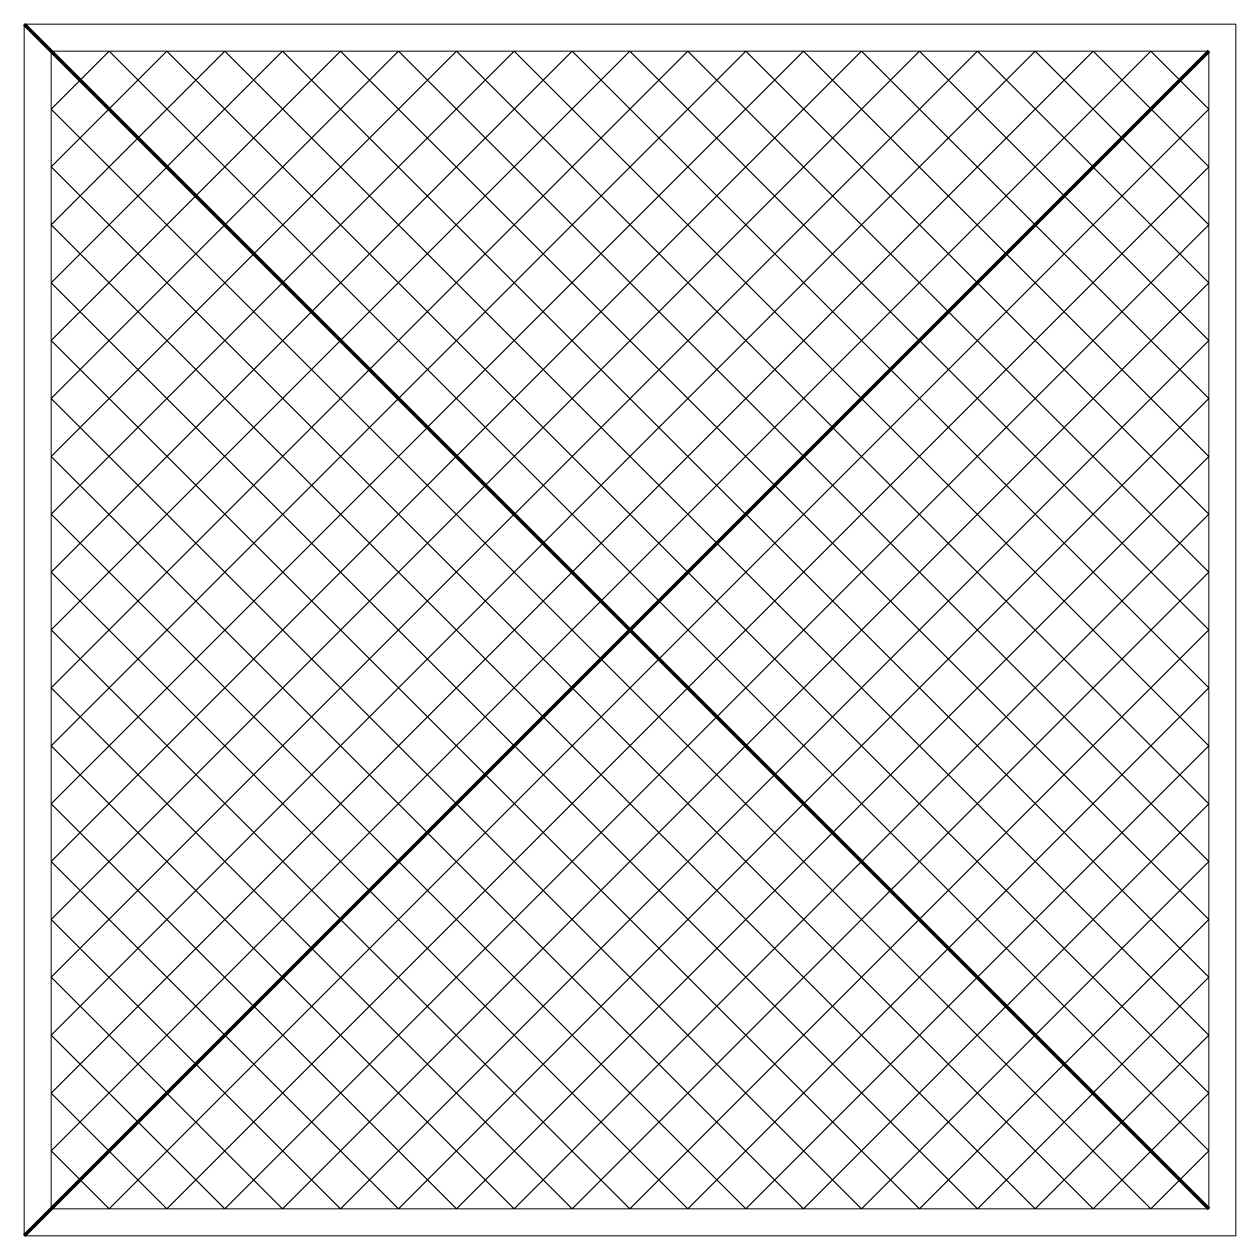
# Model space of a CAD drawing. Header units: millimetres. Extents: x 35 to 183, y 110 to 258.
import ezdxf

# ---------------------------------------------------------------- set-up
doc = ezdxf.new("R2010")
doc.units = ezdxf.units.MM
doc.layers.add('Hilfslinien', color=9, linetype='CONTINUOUS', lineweight=70)
doc.layers.add('Raster', color=9, linetype='CONTINUOUS', lineweight=13)

msp = doc.modelspace()

# ---------------------------------------------------------------- linework, layer by layer
at = {"layer": 'Hilfslinien'}
for p, q in [((35.28, 258.04), (179.99, 113.33)), ((179.99, 254.75), (35.28, 110.04))]:
    msp.add_line(p, q, dxfattribs=at)
at = {"layer": 'Raster'}
for p, q in [((35.28, 258.04), (183.28, 258.04)), ((35.28, 110.04), (35.28, 258.04)), ((183.28, 258.04), (183.28, 110.04)), ((38.57, 113.33), (38.57, 254.75)), ((38.57, 254.75), (179.99, 254.75)), ((73.92, 254.75), (38.57, 219.39)), ((95.14, 254.75), (38.57, 198.18)), ((102.21, 254.75), (38.57, 191.11)), ((109.28, 254.75), (38.57, 184.04)), ((116.35, 254.75), (38.57, 176.97)), ((123.42, 254.75), (38.57, 169.9)), ((130.49, 254.75), (38.57, 162.82)), ((137.56, 254.75), (38.57, 155.75)), ((144.64, 254.75), (38.57, 148.68)), ((151.71, 254.75), (38.57, 141.61)), ((158.78, 254.75), (38.57, 134.54)), ((165.85, 254.75), (38.57, 127.47)), ((172.92, 254.75), (38.57, 120.4)), ((88.07, 254.75), (38.57, 205.25)), ((81, 254.75), (38.57, 212.32)), ((66.85, 254.75), (38.57, 226.46)), ((59.78, 254.75), (38.57, 233.54)), ((52.71, 254.75), (38.57, 240.61)), ((45.64, 254.75), (38.57, 247.68)), ((45.64, 254.75), (179.99, 120.4)), ((52.71, 254.75), (179.99, 127.47)), ((59.78, 254.75), (179.99, 134.54)), ((66.85, 254.75), (179.99, 141.61)), ((73.92, 254.75), (179.99, 148.68)), ((81, 254.75), (179.99, 155.75)), ((88.07, 254.75), (179.99, 162.82)), ((95.14, 254.75), (179.99, 169.9)), ((102.21, 254.75), (179.99, 176.97)), ((109.28, 254.75), (179.99, 184.04)), ((116.35, 254.75), (179.99, 191.11)), ((123.42, 254.75), (179.99, 198.18)), ((130.49, 254.75), (179.99, 205.25)), ((137.56, 254.75), (179.99, 212.32)), ((144.64, 254.75), (179.99, 219.39)), ((151.71, 254.75), (179.99, 226.46)), ((158.78, 254.75), (179.99, 233.54)), ((165.85, 254.75), (179.99, 240.61)), ((172.92, 254.75), (179.99, 247.68)), ((179.99, 254.75), (179.99, 113.33)), ((38.57, 247.68), (172.92, 113.33)), ((179.99, 247.68), (45.64, 113.33)), ((38.57, 240.61), (165.85, 113.33)), ((179.99, 240.61), (52.71, 113.33)), ((38.57, 233.54), (158.78, 113.33)), ((179.99, 233.54), (59.78, 113.33)), ((38.57, 226.46), (151.71, 113.33)), ((179.99, 226.46), (66.85, 113.33)), ((38.57, 219.39), (144.64, 113.33)), ((179.99, 219.39), (73.92, 113.33)), ((38.57, 212.32), (137.56, 113.33)), ((179.99, 212.32), (81, 113.33)), ((38.57, 205.25), (130.49, 113.33)), ((179.99, 205.25), (88.07, 113.33)), ((38.57, 198.18), (123.42, 113.33)), ((179.99, 198.18), (95.14, 113.33)), ((38.57, 191.11), (116.35, 113.33)), ((179.99, 191.11), (102.21, 113.33)), ((38.57, 184.04), (109.28, 113.33)), ((179.99, 184.04), (109.28, 113.33)), ((38.57, 176.97), (102.21, 113.33)), ((179.99, 176.97), (116.35, 113.33)), ((38.57, 169.9), (95.14, 113.33)), ((179.99, 169.9), (123.42, 113.33)), ((38.57, 162.82), (88.07, 113.33)), ((179.99, 162.82), (130.49, 113.33)), ((38.57, 155.75), (81, 113.33)), ((179.99, 155.75), (137.56, 113.33)), ((38.57, 148.68), (73.92, 113.33)), ((179.99, 148.68), (144.64, 113.33)), ((38.57, 141.61), (66.85, 113.33)), ((179.99, 141.61), (151.71, 113.33)), ((38.57, 134.54), (59.78, 113.33)), ((179.99, 134.54), (158.78, 113.33)), ((38.57, 127.47), (52.71, 113.33)), ((179.99, 127.47), (165.85, 113.33)), ((38.57, 120.4), (45.64, 113.33)), ((179.99, 120.4), (172.92, 113.33)), ((179.99, 113.33), (38.57, 113.33)), ((183.28, 110.04), (35.28, 110.04))]:
    msp.add_line(p, q, dxfattribs=at)

doc.saveas('drawing.dxf')
